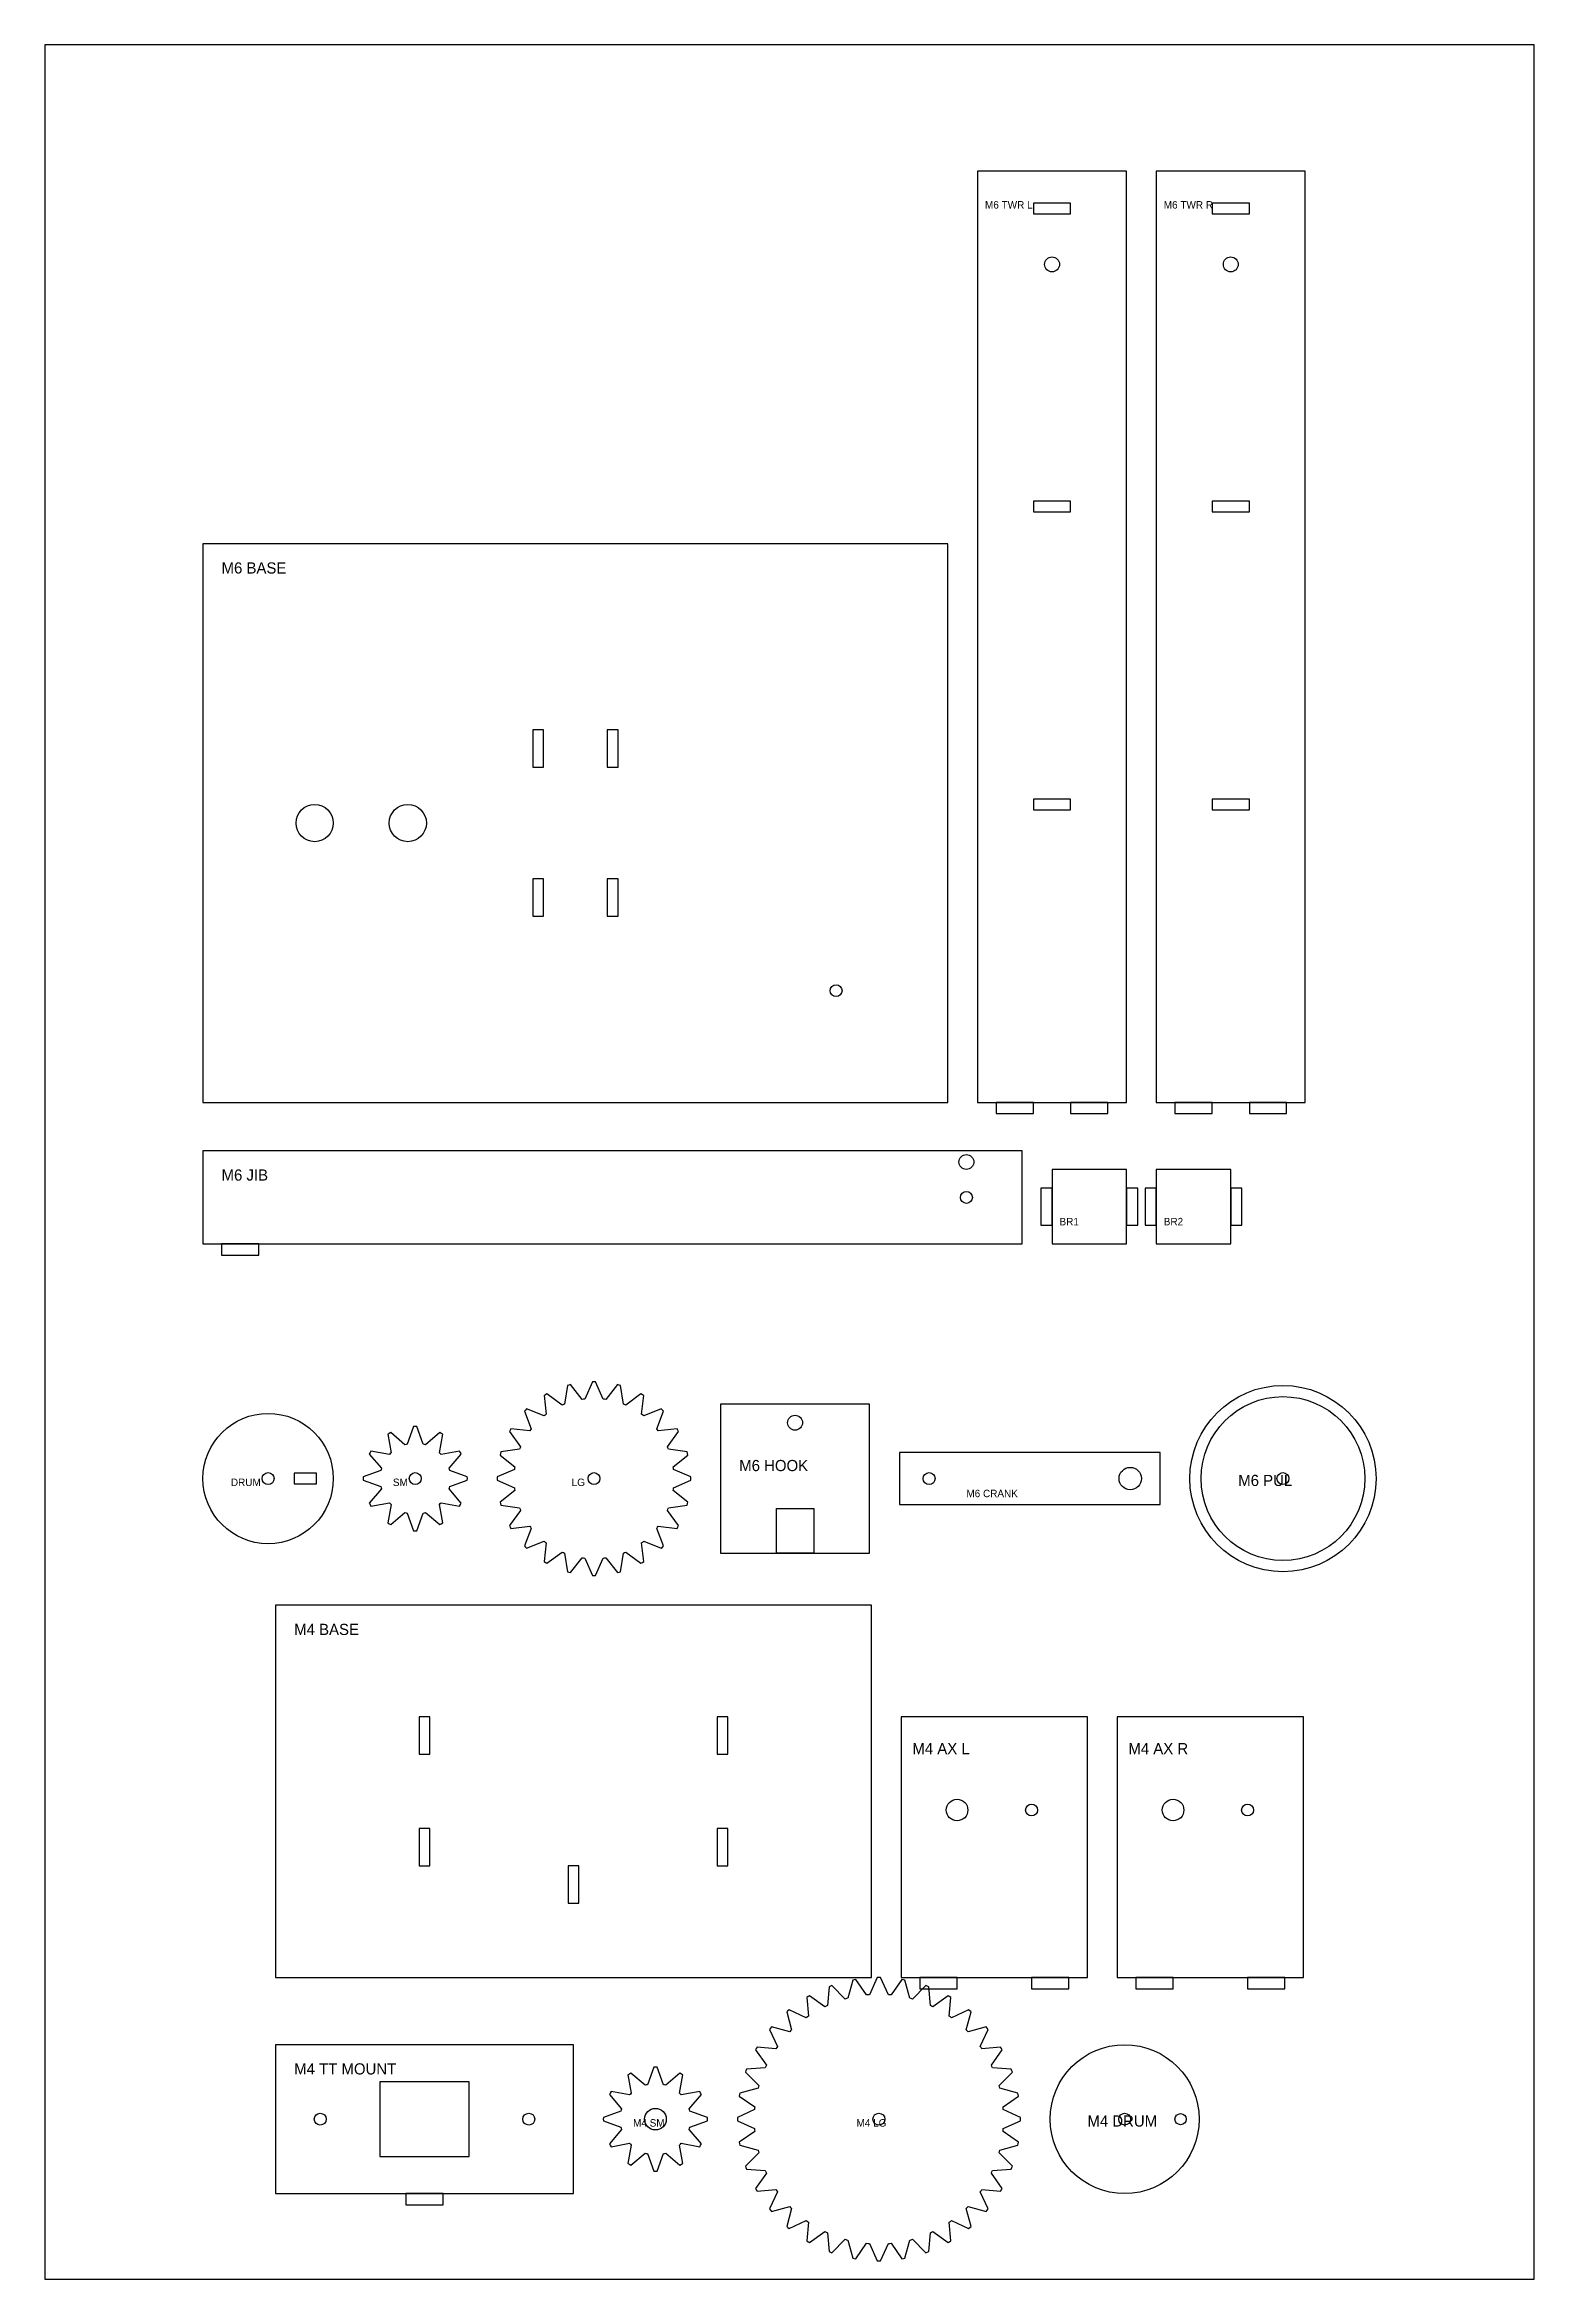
# Model space of a CAD drawing. Header units: metres. Extents: x 0 to 400, y 0 to 600.
import ezdxf

# ---------------------------------------------------------------- set-up
doc = ezdxf.new("R2010")
doc.units = ezdxf.units.M
for name, color, linetype in [('CUTS', 7, 'Continuous'), ('ENGRAVE', 1, 'Continuous'), ('SHEET', 8, 'Continuous')]:
    doc.layers.add(name, color=color, linetype=linetype)

msp = doc.modelspace()

# ---------------------------------------------------------------- linework, layer by layer
at = {"layer": 'CUTS'}
for points in [[(250.5, 316), (290.5, 316), (290.5, 566), (250.5, 566)], [(298.5, 316), (338.5, 316), (338.5, 566), (298.5, 566)], [(265.5, 554.55), (275.5, 554.55), (275.5, 557.45), (265.5, 557.45)], [(313.5, 554.55), (323.5, 554.55), (323.5, 557.45), (313.5, 557.45)], [(265.5, 474.55), (275.5, 474.55), (275.5, 477.45), (265.5, 477.45)], [(313.5, 474.55), (323.5, 474.55), (323.5, 477.45), (313.5, 477.45)], [(42.5, 316), (242.5, 316), (242.5, 466), (42.5, 466)], [(131.05, 406), (133.95, 406), (133.95, 416), (131.05, 416)], [(151.05, 406), (153.95, 406), (153.95, 416), (151.05, 416)], [(265.5, 394.55), (275.5, 394.55), (275.5, 397.45), (265.5, 397.45)], [(313.5, 394.55), (323.5, 394.55), (323.5, 397.45), (313.5, 397.45)], [(131.05, 366), (133.95, 366), (133.95, 376), (131.05, 376)], [(151.05, 366), (153.95, 366), (153.95, 376), (151.05, 376)], [(255.5, 313), (265.5, 313), (265.5, 316), (255.5, 316)], [(275.5, 313), (285.5, 313), (285.5, 316), (275.5, 316)], [(303.5, 313), (313.5, 313), (313.5, 316), (303.5, 316)], [(323.5, 313), (333.5, 313), (333.5, 316), (323.5, 316)], [(42.5, 278), (262.5, 278), (262.5, 303), (42.5, 303)], [(270.5, 278), (290.5, 278), (290.5, 298), (270.5, 298)], [(298.5, 278), (318.5, 278), (318.5, 298), (298.5, 298)], [(267.5, 283), (270.5, 283), (270.5, 293), (267.5, 293)], [(290.5, 283), (293.5, 283), (293.5, 293), (290.5, 293)], [(295.5, 283), (298.5, 283), (298.5, 293), (295.5, 293)], [(318.5, 283), (321.5, 283), (321.5, 293), (318.5, 293)], [(47.5, 275), (57.5, 275), (57.5, 278), (47.5, 278)], [(173.5, 214.57), (173.5, 215), (173.5, 215.43), (168.86, 217.45), (168.82, 217.81), (168.77, 218.16), (172.72, 221.31), (172.61, 221.73), (172.5, 222.15), (167.5, 222.9), (167.36, 223.23), (167.22, 223.56), (170.23, 227.62), (170.02, 228), (169.8, 228.37), (164.77, 227.8), (164.56, 228.09), (164.34, 228.37), (166.19, 233.08), (165.88, 233.38), (165.58, 233.69), (160.87, 231.84), (160.59, 232.06), (160.3, 232.27), (160.87, 237.3), (160.5, 237.52), (160.12, 237.73), (156.06, 234.72), (155.73, 234.86), (155.4, 235), (154.65, 240), (154.23, 240.11), (153.81, 240.22), (150.66, 236.27), (150.31, 236.32), (149.95, 236.36), (147.93, 241), (147.5, 241), (147.07, 241), (145.05, 236.36), (144.69, 236.32), (144.34, 236.27), (141.19, 240.22), (140.77, 240.11), (140.35, 240), (139.6, 235), (139.27, 234.86), (138.94, 234.72), (134.88, 237.73), (134.5, 237.52), (134.13, 237.3), (134.7, 232.27), (134.41, 232.06), (134.13, 231.84), (129.42, 233.69), (129.12, 233.38), (128.81, 233.08), (130.66, 228.37), (130.44, 228.09), (130.23, 227.8), (125.2, 228.37), (124.98, 228), (124.77, 227.62), (127.78, 223.56), (127.64, 223.23), (127.5, 222.9), (122.5, 222.15), (122.39, 221.73), (122.28, 221.31), (126.23, 218.16), (126.18, 217.81), (126.14, 217.45), (121.5, 215.43), (121.5, 215), (121.5, 214.57), (126.14, 212.55), (126.18, 212.19), (126.23, 211.84), (122.28, 208.69), (122.39, 208.27), (122.5, 207.85), (127.5, 207.1), (127.64, 206.77), (127.78, 206.44), (124.77, 202.38), (124.98, 202), (125.2, 201.63), (130.23, 202.2), (130.44, 201.91), (130.66, 201.63), (128.81, 196.92), (129.12, 196.62), (129.42, 196.31), (134.13, 198.16), (134.41, 197.94), (134.7, 197.73), (134.13, 192.7), (134.5, 192.48), (134.88, 192.27), (138.94, 195.28), (139.27, 195.14), (139.6, 195), (140.35, 190), (140.77, 189.89), (141.19, 189.78), (144.34, 193.73), (144.69, 193.68), (145.05, 193.64), (147.07, 189), (147.5, 189), (147.93, 189), (149.95, 193.64), (150.31, 193.68), (150.66, 193.73), (153.81, 189.78), (154.23, 189.89), (154.65, 190), (155.4, 195), (155.73, 195.14), (156.06, 195.28), (160.12, 192.27), (160.5, 192.48), (160.87, 192.7), (160.3, 197.73), (160.59, 197.94), (160.87, 198.16), (165.58, 196.31), (165.88, 196.62), (166.19, 196.92), (164.34, 201.63), (164.56, 201.91), (164.77, 202.2), (169.8, 201.63), (170.02, 202), (170.23, 202.38), (167.22, 206.44), (167.36, 206.77), (167.5, 207.1), (172.5, 207.85), (172.61, 208.27), (172.72, 208.69), (168.77, 211.84), (168.82, 212.19), (168.86, 212.55)], [(181.5, 195), (221.5, 195), (221.5, 235), (181.5, 235)], [(113.49, 214.53), (113.5, 215), (113.49, 215.47), (108.75, 217.15), (108.68, 217.46), (108.59, 217.76), (111.85, 221.59), (111.62, 222), (111.38, 222.4), (106.44, 221.49), (106.22, 221.72), (105.99, 221.94), (106.9, 226.88), (106.5, 227.12), (106.09, 227.35), (102.26, 224.09), (101.96, 224.18), (101.65, 224.25), (99.97, 228.99), (99.5, 229), (99.03, 228.99), (97.35, 224.25), (97.04, 224.18), (96.74, 224.09), (92.91, 227.35), (92.5, 227.12), (92.1, 226.88), (93.01, 221.94), (92.78, 221.72), (92.56, 221.49), (87.62, 222.4), (87.38, 222), (87.15, 221.59), (90.41, 217.76), (90.32, 217.46), (90.25, 217.15), (85.51, 215.47), (85.5, 215), (85.51, 214.53), (90.25, 212.85), (90.32, 212.54), (90.41, 212.24), (87.15, 208.41), (87.38, 208), (87.62, 207.6), (92.56, 208.51), (92.78, 208.28), (93.01, 208.06), (92.1, 203.12), (92.5, 202.88), (92.91, 202.65), (96.74, 205.91), (97.04, 205.82), (97.35, 205.75), (99.03, 201.01), (99.5, 201), (99.97, 201.01), (101.65, 205.75), (101.96, 205.82), (102.26, 205.91), (106.09, 202.65), (106.5, 202.88), (106.9, 203.12), (105.99, 208.06), (106.22, 208.28), (106.44, 208.51), (111.38, 207.6), (111.62, 208), (111.85, 208.41), (108.59, 212.24), (108.68, 212.54), (108.75, 212.85)], [(229.5, 208), (299.5, 208), (299.5, 222), (229.5, 222)], [(67, 213.55), (73, 213.55), (73, 216.45), (67, 216.45)], [(196.5, 195), (196.5, 207), (206.5, 207), (206.5, 195)], [(62, 81), (222, 81), (222, 181), (62, 181)], [(100.55, 141), (103.45, 141), (103.45, 151), (100.55, 151)], [(180.55, 141), (183.45, 141), (183.45, 151), (180.55, 151)], [(230, 81), (280, 81), (280, 151), (230, 151)], [(288, 81), (338, 81), (338, 151), (288, 151)], [(100.55, 111), (103.45, 111), (103.45, 121), (100.55, 121)], [(180.55, 111), (183.45, 111), (183.45, 121), (180.55, 121)], [(140.55, 101), (143.45, 101), (143.45, 111), (140.55, 111)], [(262, 42.58), (262, 43), (262, 43.42), (257.4, 45.55), (257.37, 45.92), (257.34, 46.29), (261.49, 49.18), (261.42, 49.6), (261.35, 50.01), (256.45, 51.31), (256.36, 51.67), (256.26, 52.03), (259.85, 55.6), (259.71, 56), (259.56, 56.39), (254.52, 56.82), (254.36, 57.16), (254.2, 57.49), (257.12, 61.63), (256.91, 62), (256.7, 62.36), (251.65, 61.91), (251.44, 62.21), (251.23, 62.52), (253.38, 67.1), (253.11, 67.43), (252.84, 67.75), (247.95, 66.42), (247.69, 66.69), (247.42, 66.95), (248.75, 71.84), (248.43, 72.11), (248.1, 72.38), (243.52, 70.23), (243.21, 70.44), (242.91, 70.65), (243.36, 75.7), (243, 75.91), (242.63, 76.12), (238.49, 73.2), (238.16, 73.36), (237.82, 73.52), (237.39, 78.56), (237, 78.71), (236.6, 78.85), (233.03, 75.26), (232.67, 75.36), (232.31, 75.45), (231.01, 80.35), (230.6, 80.42), (230.18, 80.49), (227.29, 76.34), (226.92, 76.37), (226.55, 76.4), (224.42, 81), (224, 81), (223.58, 81), (221.45, 76.4), (221.08, 76.37), (220.71, 76.34), (217.82, 80.49), (217.4, 80.42), (216.99, 80.35), (215.69, 75.45), (215.33, 75.36), (214.97, 75.26), (211.4, 78.85), (211, 78.71), (210.61, 78.56), (210.18, 73.52), (209.84, 73.36), (209.51, 73.2), (205.37, 76.12), (205, 75.91), (204.64, 75.7), (205.09, 70.65), (204.79, 70.44), (204.48, 70.23), (199.9, 72.38), (199.57, 72.11), (199.25, 71.84), (200.58, 66.95), (200.31, 66.69), (200.05, 66.42), (195.16, 67.75), (194.89, 67.43), (194.62, 67.1), (196.77, 62.52), (196.56, 62.21), (196.35, 61.91), (191.3, 62.36), (191.09, 62), (190.88, 61.63), (193.8, 57.49), (193.64, 57.16), (193.48, 56.82), (188.44, 56.39), (188.29, 56), (188.15, 55.6), (191.74, 52.03), (191.64, 51.67), (191.55, 51.31), (186.65, 50.01), (186.58, 49.6), (186.51, 49.18), (190.66, 46.29), (190.63, 45.92), (190.6, 45.55), (186, 43.42), (186, 43), (186, 42.58), (190.6, 40.45), (190.63, 40.08), (190.66, 39.71), (186.51, 36.82), (186.58, 36.4), (186.65, 35.99), (191.55, 34.69), (191.64, 34.33), (191.74, 33.97), (188.15, 30.4), (188.29, 30), (188.44, 29.61), (193.48, 29.18), (193.64, 28.84), (193.8, 28.51), (190.88, 24.37), (191.09, 24), (191.3, 23.64), (196.35, 24.09), (196.56, 23.79), (196.77, 23.48), (194.62, 18.9), (194.89, 18.57), (195.16, 18.25), (200.05, 19.58), (200.31, 19.31), (200.58, 19.05), (199.25, 14.16), (199.57, 13.89), (199.9, 13.62), (204.48, 15.77), (204.79, 15.56), (205.09, 15.35), (204.64, 10.3), (205, 10.09), (205.37, 9.88), (209.51, 12.8), (209.84, 12.64), (210.18, 12.48), (210.61, 7.44), (211, 7.29), (211.4, 7.15), (214.97, 10.74), (215.33, 10.64), (215.69, 10.55), (216.99, 5.65), (217.4, 5.58), (217.82, 5.51), (220.71, 9.66), (221.08, 9.63), (221.45, 9.6), (223.58, 5), (224, 5), (224.42, 5), (226.55, 9.6), (226.92, 9.63), (227.29, 9.66), (230.18, 5.51), (230.6, 5.58), (231.01, 5.65), (232.31, 10.55), (232.67, 10.64), (233.03, 10.74), (236.6, 7.15), (237, 7.29), (237.39, 7.44), (237.82, 12.48), (238.16, 12.64), (238.49, 12.8), (242.63, 9.88), (243, 10.09), (243.36, 10.3), (242.91, 15.35), (243.21, 15.56), (243.52, 15.77), (248.1, 13.62), (248.43, 13.89), (248.75, 14.16), (247.42, 19.05), (247.69, 19.31), (247.95, 19.58), (252.84, 18.25), (253.11, 18.57), (253.38, 18.9), (251.23, 23.48), (251.44, 23.79), (251.65, 24.09), (256.7, 23.64), (256.91, 24), (257.12, 24.37), (254.2, 28.51), (254.36, 28.84), (254.52, 29.18), (259.56, 29.61), (259.71, 30), (259.85, 30.4), (256.26, 33.97), (256.36, 34.33), (256.45, 34.69), (261.35, 35.99), (261.42, 36.4), (261.49, 36.82), (257.34, 39.71), (257.37, 40.08), (257.4, 40.45)], [(235, 78), (245, 78), (245, 81), (235, 81)], [(265, 78), (275, 78), (275, 81), (265, 81)], [(293, 78), (303, 78), (303, 81), (293, 81)], [(323, 78), (333, 78), (333, 81), (323, 81)], [(62, 23), (142, 23), (142, 63), (62, 63)], [(177.99, 42.53), (178, 43), (177.99, 43.47), (173.25, 45.15), (173.18, 45.46), (173.09, 45.76), (176.35, 49.59), (176.12, 50), (175.88, 50.4), (170.94, 49.49), (170.72, 49.72), (170.49, 49.94), (171.4, 54.88), (171, 55.12), (170.59, 55.35), (166.76, 52.09), (166.46, 52.18), (166.15, 52.25), (164.47, 56.99), (164, 57), (163.53, 56.99), (161.85, 52.25), (161.54, 52.18), (161.24, 52.09), (157.41, 55.35), (157, 55.12), (156.6, 54.88), (157.51, 49.94), (157.28, 49.72), (157.06, 49.49), (152.12, 50.4), (151.88, 50), (151.65, 49.59), (154.91, 45.76), (154.82, 45.46), (154.75, 45.15), (150.01, 43.47), (150, 43), (150.01, 42.53), (154.75, 40.85), (154.82, 40.54), (154.91, 40.24), (151.65, 36.41), (151.88, 36), (152.12, 35.6), (157.06, 36.51), (157.28, 36.28), (157.51, 36.06), (156.6, 31.12), (157, 30.88), (157.41, 30.65), (161.24, 33.91), (161.54, 33.82), (161.85, 33.75), (163.53, 29.01), (164, 29), (164.47, 29.01), (166.15, 33.75), (166.46, 33.82), (166.76, 33.91), (170.59, 30.65), (171, 30.88), (171.4, 31.12), (170.49, 36.06), (170.72, 36.28), (170.94, 36.51), (175.88, 35.6), (176.12, 36), (176.35, 36.41), (173.09, 40.24), (173.18, 40.54), (173.25, 40.85)], [(90, 33), (114, 33), (114, 53), (90, 53)], [(97, 20), (107, 20), (107, 23), (97, 23)]]:
    msp.add_lwpolyline(points, close=True, dxfattribs=at)
for centre, radius in [((270.5, 541), 2), ((318.5, 541), 2), ((72.5, 391), 5), ((97.5, 391), 5), ((212.5, 346), 1.6), ((247.5, 300), 2), ((247.5, 290.5), 1.6), ((332.5, 215), 25), ((60, 215), 17.5), ((201.5, 230), 2), ((60, 215), 1.6), ((99.5, 215), 1.6), ((147.5, 215), 1.6), ((237.5, 215), 1.6), ((291.5, 215), 3), ((332.5, 215), 1.6), ((245, 126), 2.9), ((265, 126), 1.6), ((303, 126), 2.9), ((323, 126), 1.6), ((290, 43), 20), ((74, 43), 1.6), ((130, 43), 1.6), ((164, 43), 2.9), ((224, 43), 1.6), ((290, 43), 1.6), ((305, 43), 1.5)]:
    msp.add_circle(centre, radius, dxfattribs=at)
at = {"layer": 'ENGRAVE'}
msp.add_circle((332.5, 215), 22, dxfattribs=at)
at = {"layer": 'SHEET', "color": 8}
msp.add_lwpolyline([(0, 0), (400, 0), (400, 600), (0, 600)], close=True, dxfattribs=at)

# ---------------------------------------------------------------- texts
at = {"layer": 'ENGRAVE'}
for s, height, p in [('M6 TWR L', 2, (252.5, 556)), ('M6 TWR R', 2, (300.5, 556)), ('M6 BASE', 3, (47.5, 458)), ('M6 JIB', 3, (47.5, 295)), ('BR1', 2, (272.5, 283)), ('BR2', 2, (300.5, 283)), ('M6 HOOK', 3, (186.5, 217)), ('M6 PUL', 3, (320.5, 213)), ('DRUM', 2, (50, 213)), ('SM', 2, (93.5, 213)), ('LG', 2, (141.5, 213)), ('M6 CRANK', 2, (247.5, 210)), ('M4 BASE', 3, (67, 173)), ('M4 AX L', 3, (233, 141)), ('M4 AX R', 3, (291, 141)), ('M4 TT MOUNT', 3, (67, 55)), ('M4 SM', 2, (158, 41)), ('M4 LG', 2, (218, 41)), ('M4 DRUM', 3, (280, 41))]:
    msp.add_text(s, height=height, dxfattribs=at).set_placement(p)

doc.saveas('drawing.dxf')
